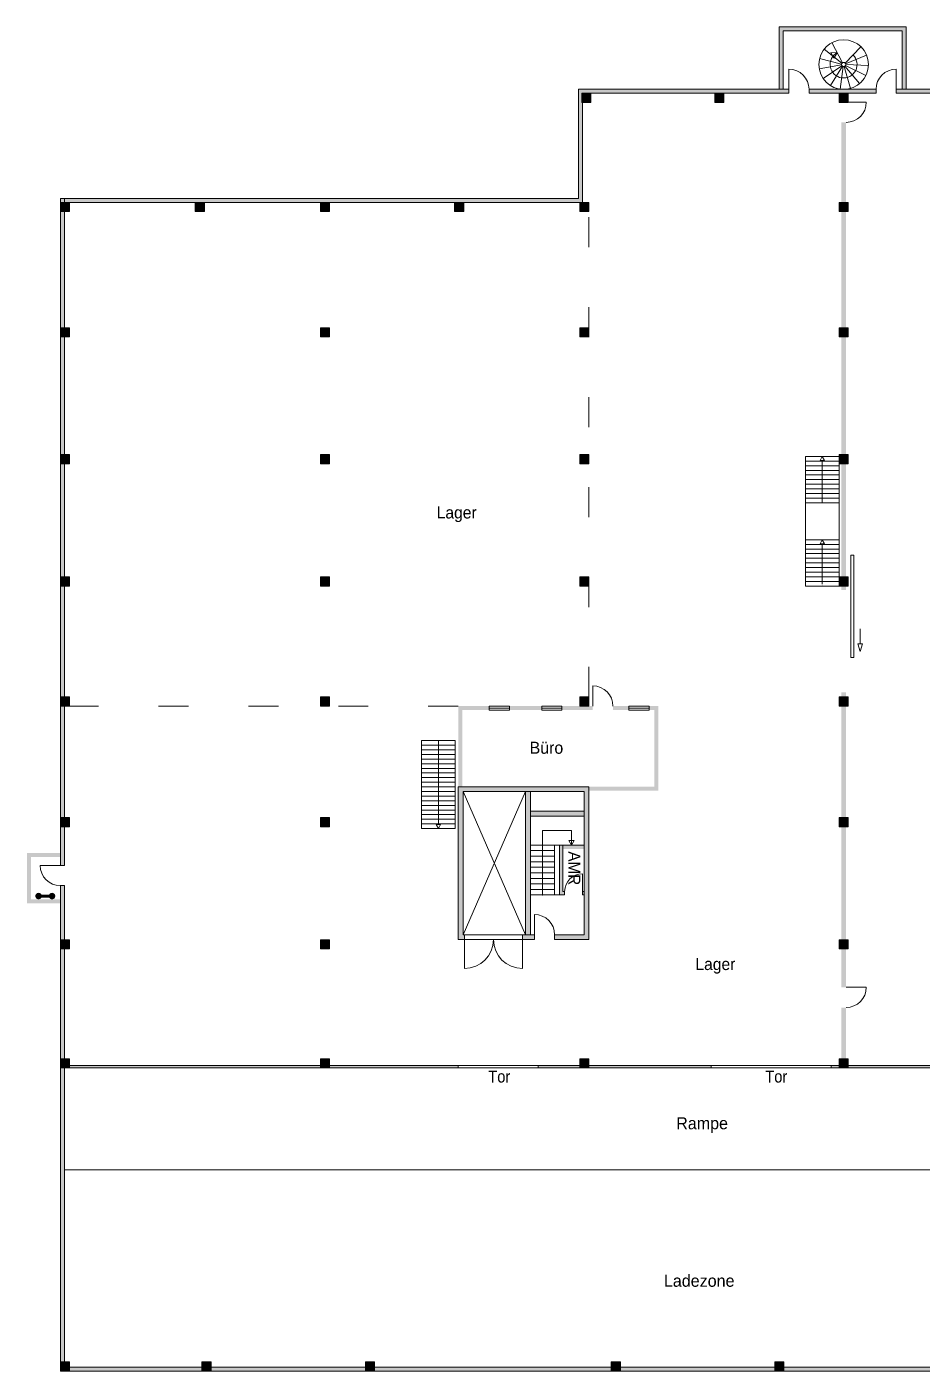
# Model space of a CAD drawing. Header units: inches. Extents: x 9488 to 97414, y 9478 to 84247.
# Drawn here: x 9488 to 54306, y 14539 to 81792 of the extents above; entities that cross this region are included whole.
import ezdxf

# ---------------------------------------------------------------- set-up
doc = ezdxf.new("R2010")
doc.units = ezdxf.units.IN
doc.header["$LTSCALE"] = 300
doc.header["$MEASUREMENT"] = 0
doc.header["$PDMODE"] = 34
doc.header["$PDSIZE"] = 5
for name, pattern in [('1_2_1', [15, 5, -10]), ('Standardmuster', [0]), ('Volllinie', [0])]:
    doc.linetypes.add(name, pattern=pattern)
doc.layers.add('Grundebene', color=7, linetype='Continuous')
doc.styles.add('ARIAL', font='arial.ttf', dxfattribs={"height": 0.2})

# ---------------------------------------------------------------- blocks, each defined once
blk = doc.blocks.new('Color_Area-2')
at = {"layer": 'Grundebene', "true_color": 0x000000, "transparency": 33554687}
h = blk.add_hatch(color=18, dxfattribs=at)
h.paths.add_polyline_path([(11164, 73210), (11364, 73210), (11364, 39839), (11164, 39839)], flags=0)
h.paths.add_polyline_path([(11364, 38829), (11364, 14739), (11164, 14739), (11164, 38829)], flags=0)
at = {"layer": 'Grundebene', "color": 18, "linetype": 'Volllinie', "lineweight": 9, "true_color": 0x000000}
for p, q in [((11164, 73210), (11364, 73210)), ((11164, 73210), (11164, 39839)), ((11364, 73210), (11364, 39839)), ((11364, 39839), (11164, 39839)), ((11164, 14739), (11164, 38829)), ((11364, 38829), (11164, 38829)), ((11364, 38829), (11364, 14739)), ((11364, 14739), (11164, 14739))]:
    blk.add_line(p, q, dxfattribs=at)
blk = doc.blocks.new('Color_Area-B')
at = {"layer": 'Grundebene', "true_color": 0x000000, "transparency": 33554687}
h = blk.add_hatch(color=18, dxfattribs=at)
h.paths.add_polyline_path([(75566, 14739), (76072, 14739), (76072, 14539), (75566, 14539)], flags=0)
h.paths.add_polyline_path([(11164, 14739), (74556, 14739), (74556, 14539), (11164, 14539)], flags=0)
at = {"layer": 'Grundebene', "color": 18, "linetype": 'Volllinie', "lineweight": 9, "true_color": 0x000000}
for p, q in [((11164, 14739), (74556, 14739)), ((11164, 14739), (11164, 14539)), ((11164, 14539), (74556, 14539)), ((74556, 14539), (74556, 14739)), ((75566, 14739), (76072, 14739)), ((75566, 14739), (75566, 14539)), ((76072, 14539), (75566, 14539)), ((76072, 14539), (76072, 14739))]:
    blk.add_line(p, q, dxfattribs=at)
blk = doc.blocks.new('Color_Area-7D')
at = {"layer": 'Grundebene', "true_color": 0x000000, "transparency": 33554687}
h = blk.add_hatch(color=18, dxfattribs=at)
h.paths.add_polyline_path([(11364, 73210), (37100, 73210), (37100, 78669), (47633, 78669), (47633, 78469), (37300, 78469), (37300, 73010), (11364, 73010)], flags=0)
h.paths.add_polyline_path([(48643, 78669), (51998, 78669), (51998, 78469), (48643, 78469)], flags=0)
h.paths.add_polyline_path([(53008, 78469), (63253, 78469), (63253, 78669), (53008, 78669)], flags=0)
at = {"layer": 'Grundebene', "color": 18, "linetype": 'Volllinie', "lineweight": 9, "true_color": 0x000000}
for p, q in [((37100, 73210), (37100, 78669)), ((37100, 78669), (47633, 78669)), ((47633, 78469), (37300, 78469)), ((37300, 78469), (37300, 73010)), ((47633, 78669), (47633, 78469)), ((48643, 78669), (51998, 78669)), ((48643, 78469), (48643, 78669)), ((51998, 78469), (48643, 78469)), ((51998, 78669), (51998, 78469)), ((63253, 78669), (53008, 78669)), ((53008, 78469), (53008, 78669)), ((53008, 78469), (63253, 78469)), ((63253, 78669), (63253, 78469)), ((11364, 73210), (37100, 73210)), ((11364, 73010), (11364, 73210)), ((37300, 73010), (11364, 73010))]:
    blk.add_line(p, q, dxfattribs=at)
blk = doc.blocks.new('Color_Area-8E')
at = {"layer": 'Grundebene', "true_color": 0x000000, "transparency": 33554687}
h = blk.add_hatch(color=18, dxfattribs=at)
h.paths.add_polyline_path([(76072, 29707), (76228, 29707), (76228, 29837), (76072, 29837)], flags=0)
h.paths.add_polyline_path([(63987, 29837), (63987, 29707), (49745, 29707), (49745, 29837)], flags=0)
h.paths.add_polyline_path([(67987, 29707), (67987, 29837), (75062, 29837), (75062, 29707)], flags=0)
h.paths.add_polyline_path([(35080, 29837), (35080, 29707), (43745, 29707), (43745, 29837)], flags=0)
h.paths.add_polyline_path([(31080, 29707), (31080, 29837), (11364, 29837), (11364, 29707)], flags=0)
at = {"layer": 'Grundebene', "color": 18, "linetype": 'Volllinie', "lineweight": 9, "true_color": 0x000000}
for p, q in [((11364, 29837), (31080, 29837)), ((11364, 29837), (11364, 29707)), ((11364, 29707), (31080, 29707)), ((31080, 29707), (31080, 29837)), ((35080, 29837), (35080, 29707)), ((43745, 29837), (35080, 29837)), ((43745, 29707), (35080, 29707)), ((43745, 29707), (43745, 29837)), ((49745, 29707), (49745, 29837)), ((63987, 29837), (49745, 29837)), ((49745, 29707), (63987, 29707)), ((63987, 29837), (63987, 29707)), ((67987, 29707), (67987, 29837)), ((75062, 29837), (67987, 29837)), ((67987, 29707), (75062, 29707)), ((75062, 29837), (75062, 29707)), ((76228, 29837), (76072, 29837)), ((76072, 29837), (76072, 29707)), ((76072, 29707), (76228, 29707)), ((76228, 29837), (76228, 29707))]:
    blk.add_line(p, q, dxfattribs=at)
blk = doc.blocks.new('door-155')
at = {"layer": 'Grundebene', "color": 18, "linetype": 'Standardmuster', "lineweight": 13, "true_color": 0x000000}
blk.add_line((11164, 39839), (10154, 39839), dxfattribs=at)
blk.add_arc((11164, 39839), 1010, 180, 270, dxfattribs=at)
blk = doc.blocks.new('door-1D5')
at = {"layer": 'Grundebene', "color": 18, "linetype": 'Standardmuster', "lineweight": 13, "true_color": 0x000000}
blk.add_line((50501, 33741), (51511, 33741), dxfattribs=at)
blk.add_arc((50501, 33741), 1010, 270, 0, dxfattribs=at)
blk = doc.blocks.new('door-1DD')
at = {"layer": 'Grundebene', "color": 18, "linetype": 'Standardmuster', "lineweight": 13, "true_color": 0x000000}
blk.add_line((50501, 78024), (51511, 78024), dxfattribs=at)
blk.add_arc((50501, 78024), 1010, 270, 0, dxfattribs=at)
blk = doc.blocks.new('door-1E5')
at = {"layer": 'Grundebene', "color": 18, "linetype": 'Standardmuster', "lineweight": 13, "true_color": 0x000000}
for p, q in [((31393, 36132), (31393, 34678)), ((34301, 36132), (34301, 34678))]:
    blk.add_line(p, q, dxfattribs=at)
for centre, start, end in [((31393, 36132), 270, 0), ((34301, 36132), 180, 270)]:
    blk.add_arc(centre, 1454, start, end, dxfattribs=at)
blk = doc.blocks.new('Color_Area-213')
at = {"layer": 'Grundebene', "true_color": 0x000000, "transparency": 33554687}
blk.add_hatch(color=18, dxfattribs=at).paths.add_polyline_path([(46932, 14539), (47388, 14539), (47388, 14996), (46932, 14996)], flags=0)
at = {"layer": 'Grundebene', "color": 18, "linetype": 'Volllinie', "lineweight": 9, "true_color": 0x000000}
for p, q in [((47388, 14996), (46932, 14996)), ((46932, 14996), (46932, 14539)), ((47388, 14539), (47388, 14996)), ((46932, 14539), (47388, 14539))]:
    blk.add_line(p, q, dxfattribs=at)
blk = doc.blocks.new('Color_Area-218')
at = {"layer": 'Grundebene', "true_color": 0x000000, "transparency": 33554687}
blk.add_hatch(color=18, dxfattribs=at).paths.add_polyline_path([(38743, 14539), (39200, 14539), (39200, 14996), (38743, 14996)], flags=0)
at = {"layer": 'Grundebene', "color": 18, "linetype": 'Volllinie', "lineweight": 9, "true_color": 0x000000}
for p, q in [((39200, 14996), (38743, 14996)), ((38743, 14996), (38743, 14539)), ((39200, 14539), (39200, 14996)), ((38743, 14539), (39200, 14539))]:
    blk.add_line(p, q, dxfattribs=at)
blk = doc.blocks.new('Color_Area-21D')
at = {"layer": 'Grundebene', "true_color": 0x000000, "transparency": 33554687}
blk.add_hatch(color=18, dxfattribs=at).paths.add_polyline_path([(26442, 14539), (26899, 14539), (26899, 14996), (26442, 14996)], flags=0)
at = {"layer": 'Grundebene', "color": 18, "linetype": 'Volllinie', "lineweight": 9, "true_color": 0x000000}
for p, q in [((26899, 14996), (26442, 14996)), ((26442, 14996), (26442, 14539)), ((26899, 14539), (26899, 14996)), ((26442, 14539), (26899, 14539))]:
    blk.add_line(p, q, dxfattribs=at)
blk = doc.blocks.new('Color_Area-222')
at = {"layer": 'Grundebene', "true_color": 0x000000, "transparency": 33554687}
blk.add_hatch(color=18, dxfattribs=at).paths.add_polyline_path([(18250, 14539), (18707, 14539), (18707, 14996), (18250, 14996)], flags=0)
at = {"layer": 'Grundebene', "color": 18, "linetype": 'Volllinie', "lineweight": 9, "true_color": 0x000000}
for p, q in [((18707, 14996), (18250, 14996)), ((18250, 14996), (18250, 14539)), ((18707, 14539), (18707, 14996)), ((18250, 14539), (18707, 14539))]:
    blk.add_line(p, q, dxfattribs=at)
blk = doc.blocks.new('Color_Area-227')
at = {"layer": 'Grundebene', "true_color": 0x000000, "transparency": 33554687}
blk.add_hatch(color=18, dxfattribs=at).paths.add_polyline_path([(11164, 14539), (11620, 14539), (11620, 14996), (11164, 14996)], flags=0)
at = {"layer": 'Grundebene', "color": 18, "linetype": 'Volllinie', "lineweight": 9, "true_color": 0x000000}
for p, q in [((11620, 14996), (11164, 14996)), ((11164, 14996), (11164, 14539)), ((11620, 14539), (11620, 14996)), ((11164, 14539), (11620, 14539))]:
    blk.add_line(p, q, dxfattribs=at)
blk = doc.blocks.new('Color_Area-22C')
at = {"layer": 'Grundebene', "true_color": 0x000000, "transparency": 33554687}
blk.add_hatch(color=18, dxfattribs=at).paths.add_polyline_path([(11164, 29707), (11620, 29707), (11620, 30164), (11164, 30164)], flags=0)
at = {"layer": 'Grundebene', "color": 18, "linetype": 'Volllinie', "lineweight": 9, "true_color": 0x000000}
for p, q in [((11620, 30164), (11164, 30164)), ((11164, 30164), (11164, 29707)), ((11164, 29707), (11620, 29707)), ((11620, 29707), (11620, 30164))]:
    blk.add_line(p, q, dxfattribs=at)
blk = doc.blocks.new('Color_Area-231')
at = {"layer": 'Grundebene', "true_color": 0x000000, "transparency": 33554687}
blk.add_hatch(color=18, dxfattribs=at).paths.add_polyline_path([(24182, 29707), (24639, 29707), (24639, 30164), (24182, 30164)], flags=0)
at = {"layer": 'Grundebene', "color": 18, "linetype": 'Volllinie', "lineweight": 9, "true_color": 0x000000}
for p, q in [((24639, 30164), (24182, 30164)), ((24182, 30164), (24182, 29707)), ((24182, 29707), (24639, 29707)), ((24639, 29707), (24639, 30164))]:
    blk.add_line(p, q, dxfattribs=at)
blk = doc.blocks.new('Color_Area-236')
at = {"layer": 'Grundebene', "true_color": 0x000000, "transparency": 33554687}
blk.add_hatch(color=18, dxfattribs=at).paths.add_polyline_path([(37163, 29707), (37619, 29707), (37619, 30164), (37163, 30164)], flags=0)
at = {"layer": 'Grundebene', "color": 18, "linetype": 'Volllinie', "lineweight": 9, "true_color": 0x000000}
for p, q in [((37619, 30164), (37163, 30164)), ((37163, 30164), (37163, 29707)), ((37163, 29707), (37619, 29707)), ((37619, 29707), (37619, 30164))]:
    blk.add_line(p, q, dxfattribs=at)
blk = doc.blocks.new('Color_Area-23B')
at = {"layer": 'Grundebene', "true_color": 0x000000, "transparency": 33554687}
blk.add_hatch(color=18, dxfattribs=at).paths.add_polyline_path([(50147, 29707), (50604, 29707), (50604, 30164), (50147, 30164)], flags=0)
at = {"layer": 'Grundebene', "color": 18, "linetype": 'Volllinie', "lineweight": 9, "true_color": 0x000000}
for p, q in [((50604, 30164), (50147, 30164)), ((50147, 30164), (50147, 29707)), ((50147, 29707), (50604, 29707)), ((50604, 29707), (50604, 30164))]:
    blk.add_line(p, q, dxfattribs=at)
blk = doc.blocks.new('Color_Area-24F')
at = {"layer": 'Grundebene', "true_color": 0x000000, "transparency": 33554687}
blk.add_hatch(color=18, dxfattribs=at).paths.add_polyline_path([(50147, 35664), (50604, 35664), (50604, 36120), (50147, 36120)], flags=0)
at = {"layer": 'Grundebene', "color": 18, "linetype": 'Volllinie', "lineweight": 9, "true_color": 0x000000}
for p, q in [((50604, 36120), (50147, 36120)), ((50147, 36120), (50147, 35664)), ((50147, 35664), (50604, 35664)), ((50604, 35664), (50604, 36120))]:
    blk.add_line(p, q, dxfattribs=at)
blk = doc.blocks.new('Color_Area-254')
at = {"layer": 'Grundebene', "true_color": 0x000000, "transparency": 33554687}
blk.add_hatch(color=18, dxfattribs=at).paths.add_polyline_path([(24182, 35664), (24639, 35664), (24639, 36120), (24182, 36120)], flags=0)
at = {"layer": 'Grundebene', "color": 18, "linetype": 'Volllinie', "lineweight": 9, "true_color": 0x000000}
for p, q in [((24639, 36120), (24182, 36120)), ((24182, 36120), (24182, 35664)), ((24182, 35664), (24639, 35664)), ((24639, 35664), (24639, 36120))]:
    blk.add_line(p, q, dxfattribs=at)
blk = doc.blocks.new('Color_Area-259')
at = {"layer": 'Grundebene', "true_color": 0x000000, "transparency": 33554687}
blk.add_hatch(color=18, dxfattribs=at).paths.add_polyline_path([(11164, 35664), (11620, 35664), (11620, 36120), (11164, 36120)], flags=0)
at = {"layer": 'Grundebene', "color": 18, "linetype": 'Volllinie', "lineweight": 9, "true_color": 0x000000}
for p, q in [((11620, 36120), (11164, 36120)), ((11164, 36120), (11164, 35664)), ((11164, 35664), (11620, 35664)), ((11620, 35664), (11620, 36120))]:
    blk.add_line(p, q, dxfattribs=at)
blk = doc.blocks.new('Color_Area-268')
at = {"layer": 'Grundebene', "true_color": 0x000000, "transparency": 33554687}
blk.add_hatch(color=18, dxfattribs=at).paths.add_polyline_path([(50147, 41777), (50604, 41777), (50604, 42234), (50147, 42234)], flags=0)
at = {"layer": 'Grundebene', "color": 18, "linetype": 'Volllinie', "lineweight": 9, "true_color": 0x000000}
for p, q in [((50604, 42234), (50147, 42234)), ((50147, 42234), (50147, 41777)), ((50147, 41777), (50604, 41777)), ((50604, 41777), (50604, 42234))]:
    blk.add_line(p, q, dxfattribs=at)
blk = doc.blocks.new('Color_Area-26D')
at = {"layer": 'Grundebene', "true_color": 0x000000, "transparency": 33554687}
blk.add_hatch(color=18, dxfattribs=at).paths.add_polyline_path([(24182, 41777), (24639, 41777), (24639, 42234), (24182, 42234)], flags=0)
at = {"layer": 'Grundebene', "color": 18, "linetype": 'Volllinie', "lineweight": 9, "true_color": 0x000000}
for p, q in [((24639, 42234), (24182, 42234)), ((24182, 42234), (24182, 41777)), ((24182, 41777), (24639, 41777)), ((24639, 41777), (24639, 42234))]:
    blk.add_line(p, q, dxfattribs=at)
blk = doc.blocks.new('Color_Area-272')
at = {"layer": 'Grundebene', "true_color": 0x000000, "transparency": 33554687}
blk.add_hatch(color=18, dxfattribs=at).paths.add_polyline_path([(11164, 41777), (11620, 41777), (11620, 42234), (11164, 42234)], flags=0)
at = {"layer": 'Grundebene', "color": 18, "linetype": 'Volllinie', "lineweight": 9, "true_color": 0x000000}
for p, q in [((11620, 42234), (11164, 42234)), ((11164, 42234), (11164, 41777)), ((11164, 41777), (11620, 41777)), ((11620, 41777), (11620, 42234))]:
    blk.add_line(p, q, dxfattribs=at)
blk = doc.blocks.new('Color_Area-281')
at = {"layer": 'Grundebene', "true_color": 0x000000, "transparency": 33554687}
blk.add_hatch(color=18, dxfattribs=at).paths.add_polyline_path([(50147, 47811), (50604, 47811), (50604, 48268), (50147, 48268)], flags=0)
at = {"layer": 'Grundebene', "color": 18, "linetype": 'Volllinie', "lineweight": 9, "true_color": 0x000000}
for p, q in [((50604, 48268), (50147, 48268)), ((50147, 48268), (50147, 47811)), ((50147, 47811), (50604, 47811)), ((50604, 47811), (50604, 48268))]:
    blk.add_line(p, q, dxfattribs=at)
blk = doc.blocks.new('Color_Area-286')
at = {"layer": 'Grundebene', "true_color": 0x000000, "transparency": 33554687}
blk.add_hatch(color=18, dxfattribs=at).paths.add_polyline_path([(24182, 47811), (24639, 47811), (24639, 48268), (24182, 48268)], flags=0)
at = {"layer": 'Grundebene', "color": 18, "linetype": 'Volllinie', "lineweight": 9, "true_color": 0x000000}
for p, q in [((24639, 48268), (24182, 48268)), ((24182, 48268), (24182, 47811)), ((24182, 47811), (24639, 47811)), ((24639, 47811), (24639, 48268))]:
    blk.add_line(p, q, dxfattribs=at)
blk = doc.blocks.new('Color_Area-28B')
at = {"layer": 'Grundebene', "true_color": 0x000000, "transparency": 33554687}
blk.add_hatch(color=18, dxfattribs=at).paths.add_polyline_path([(11164, 47811), (11620, 47811), (11620, 48268), (11164, 48268)], flags=0)
at = {"layer": 'Grundebene', "color": 18, "linetype": 'Volllinie', "lineweight": 9, "true_color": 0x000000}
for p, q in [((11620, 48268), (11164, 48268)), ((11164, 48268), (11164, 47811)), ((11164, 47811), (11620, 47811)), ((11620, 47811), (11620, 48268))]:
    blk.add_line(p, q, dxfattribs=at)
blk = doc.blocks.new('Color_Area-290')
at = {"layer": 'Grundebene', "true_color": 0x000000, "transparency": 33554687}
blk.add_hatch(color=18, dxfattribs=at).paths.add_polyline_path([(37163, 47811), (37619, 47811), (37619, 48268), (37163, 48268)], flags=0)
at = {"layer": 'Grundebene', "color": 18, "linetype": 'Volllinie', "lineweight": 9, "true_color": 0x000000}
for p, q in [((37619, 48268), (37163, 48268)), ((37163, 48268), (37163, 47811)), ((37163, 47811), (37619, 47811)), ((37619, 47811), (37619, 48268))]:
    blk.add_line(p, q, dxfattribs=at)
blk = doc.blocks.new('Color_Area-2A4')
at = {"layer": 'Grundebene', "true_color": 0x000000, "transparency": 33554687}
blk.add_hatch(color=18, dxfattribs=at).paths.add_polyline_path([(50147, 53817), (50604, 53817), (50604, 54273), (50147, 54273)], flags=0)
at = {"layer": 'Grundebene', "color": 18, "linetype": 'Volllinie', "lineweight": 9, "true_color": 0x000000}
for p, q in [((50604, 54273), (50147, 54273)), ((50147, 54273), (50147, 53817)), ((50147, 53817), (50604, 53817)), ((50604, 53817), (50604, 54273))]:
    blk.add_line(p, q, dxfattribs=at)
blk = doc.blocks.new('Color_Area-2A9')
at = {"layer": 'Grundebene', "true_color": 0x000000, "transparency": 33554687}
blk.add_hatch(color=18, dxfattribs=at).paths.add_polyline_path([(24182, 53817), (24639, 53817), (24639, 54273), (24182, 54273)], flags=0)
at = {"layer": 'Grundebene', "color": 18, "linetype": 'Volllinie', "lineweight": 9, "true_color": 0x000000}
for p, q in [((24639, 54273), (24182, 54273)), ((24182, 54273), (24182, 53817)), ((24182, 53817), (24639, 53817)), ((24639, 53817), (24639, 54273))]:
    blk.add_line(p, q, dxfattribs=at)
blk = doc.blocks.new('Color_Area-2AE')
at = {"layer": 'Grundebene', "true_color": 0x000000, "transparency": 33554687}
blk.add_hatch(color=18, dxfattribs=at).paths.add_polyline_path([(11164, 53817), (11620, 53817), (11620, 54273), (11164, 54273)], flags=0)
at = {"layer": 'Grundebene', "color": 18, "linetype": 'Volllinie', "lineweight": 9, "true_color": 0x000000}
for p, q in [((11620, 54273), (11164, 54273)), ((11164, 54273), (11164, 53817)), ((11164, 53817), (11620, 53817)), ((11620, 53817), (11620, 54273))]:
    blk.add_line(p, q, dxfattribs=at)
blk = doc.blocks.new('Color_Area-2B3')
at = {"layer": 'Grundebene', "true_color": 0x000000, "transparency": 33554687}
blk.add_hatch(color=18, dxfattribs=at).paths.add_polyline_path([(37163, 53817), (37619, 53817), (37619, 54273), (37163, 54273)], flags=0)
at = {"layer": 'Grundebene', "color": 18, "linetype": 'Volllinie', "lineweight": 9, "true_color": 0x000000}
for p, q in [((37619, 54273), (37163, 54273)), ((37163, 54273), (37163, 53817)), ((37163, 53817), (37619, 53817)), ((37619, 53817), (37619, 54273))]:
    blk.add_line(p, q, dxfattribs=at)
blk = doc.blocks.new('Color_Area-2C7')
at = {"layer": 'Grundebene', "true_color": 0x000000, "transparency": 33554687}
blk.add_hatch(color=18, dxfattribs=at).paths.add_polyline_path([(50147, 59936), (50604, 59936), (50604, 60392), (50147, 60392)], flags=0)
at = {"layer": 'Grundebene', "color": 18, "linetype": 'Volllinie', "lineweight": 9, "true_color": 0x000000}
for p, q in [((50604, 60392), (50147, 60392)), ((50147, 60392), (50147, 59936)), ((50147, 59936), (50604, 59936)), ((50604, 59936), (50604, 60392))]:
    blk.add_line(p, q, dxfattribs=at)
blk = doc.blocks.new('Color_Area-2CC')
at = {"layer": 'Grundebene', "true_color": 0x000000, "transparency": 33554687}
blk.add_hatch(color=18, dxfattribs=at).paths.add_polyline_path([(24182, 59936), (24639, 59936), (24639, 60392), (24182, 60392)], flags=0)
at = {"layer": 'Grundebene', "color": 18, "linetype": 'Volllinie', "lineweight": 9, "true_color": 0x000000}
for p, q in [((24639, 60392), (24182, 60392)), ((24182, 60392), (24182, 59936)), ((24182, 59936), (24639, 59936)), ((24639, 59936), (24639, 60392))]:
    blk.add_line(p, q, dxfattribs=at)
blk = doc.blocks.new('Color_Area-2D1')
at = {"layer": 'Grundebene', "true_color": 0x000000, "transparency": 33554687}
blk.add_hatch(color=18, dxfattribs=at).paths.add_polyline_path([(11164, 59936), (11620, 59936), (11620, 60392), (11164, 60392)], flags=0)
at = {"layer": 'Grundebene', "color": 18, "linetype": 'Volllinie', "lineweight": 9, "true_color": 0x000000}
for p, q in [((11620, 60392), (11164, 60392)), ((11164, 60392), (11164, 59936)), ((11164, 59936), (11620, 59936)), ((11620, 59936), (11620, 60392))]:
    blk.add_line(p, q, dxfattribs=at)
blk = doc.blocks.new('Color_Area-2D6')
at = {"layer": 'Grundebene', "true_color": 0x000000, "transparency": 33554687}
blk.add_hatch(color=18, dxfattribs=at).paths.add_polyline_path([(37163, 59936), (37619, 59936), (37619, 60392), (37163, 60392)], flags=0)
at = {"layer": 'Grundebene', "color": 18, "linetype": 'Volllinie', "lineweight": 9, "true_color": 0x000000}
for p, q in [((37619, 60392), (37163, 60392)), ((37163, 60392), (37163, 59936)), ((37163, 59936), (37619, 59936)), ((37619, 59936), (37619, 60392))]:
    blk.add_line(p, q, dxfattribs=at)
blk = doc.blocks.new('Color_Area-2EA')
at = {"layer": 'Grundebene', "true_color": 0x000000, "transparency": 33554687}
blk.add_hatch(color=18, dxfattribs=at).paths.add_polyline_path([(50147, 66279), (50604, 66279), (50604, 66736), (50147, 66736)], flags=0)
at = {"layer": 'Grundebene', "color": 18, "linetype": 'Volllinie', "lineweight": 9, "true_color": 0x000000}
for p, q in [((50604, 66736), (50147, 66736)), ((50147, 66736), (50147, 66279)), ((50604, 66279), (50604, 66736)), ((50147, 66279), (50604, 66279))]:
    blk.add_line(p, q, dxfattribs=at)
blk = doc.blocks.new('Color_Area-2EF')
at = {"layer": 'Grundebene', "true_color": 0x000000, "transparency": 33554687}
blk.add_hatch(color=18, dxfattribs=at).paths.add_polyline_path([(24182, 66279), (24639, 66279), (24639, 66736), (24182, 66736)], flags=0)
at = {"layer": 'Grundebene', "color": 18, "linetype": 'Volllinie', "lineweight": 9, "true_color": 0x000000}
for p, q in [((24639, 66736), (24182, 66736)), ((24182, 66736), (24182, 66279)), ((24639, 66279), (24639, 66736)), ((24182, 66279), (24639, 66279))]:
    blk.add_line(p, q, dxfattribs=at)
blk = doc.blocks.new('Color_Area-2F4')
at = {"layer": 'Grundebene', "true_color": 0x000000, "transparency": 33554687}
blk.add_hatch(color=18, dxfattribs=at).paths.add_polyline_path([(11164, 66279), (11620, 66279), (11620, 66736), (11164, 66736)], flags=0)
at = {"layer": 'Grundebene', "color": 18, "linetype": 'Volllinie', "lineweight": 9, "true_color": 0x000000}
for p, q in [((11620, 66736), (11164, 66736)), ((11164, 66736), (11164, 66279)), ((11620, 66279), (11620, 66736)), ((11164, 66279), (11620, 66279))]:
    blk.add_line(p, q, dxfattribs=at)
blk = doc.blocks.new('Color_Area-2F9')
at = {"layer": 'Grundebene', "true_color": 0x000000, "transparency": 33554687}
blk.add_hatch(color=18, dxfattribs=at).paths.add_polyline_path([(37163, 66279), (37619, 66279), (37619, 66736), (37163, 66736)], flags=0)
at = {"layer": 'Grundebene', "color": 18, "linetype": 'Volllinie', "lineweight": 9, "true_color": 0x000000}
for p, q in [((37619, 66736), (37163, 66736)), ((37163, 66736), (37163, 66279)), ((37619, 66279), (37619, 66736)), ((37163, 66279), (37619, 66279))]:
    blk.add_line(p, q, dxfattribs=at)
blk = doc.blocks.new('Color_Area-308')
at = {"layer": 'Grundebene', "true_color": 0x000000, "transparency": 33554687}
blk.add_hatch(color=18, dxfattribs=at).paths.add_polyline_path([(50147, 72553), (50604, 72553), (50604, 73010), (50147, 73010)], flags=0)
at = {"layer": 'Grundebene', "color": 18, "linetype": 'Volllinie', "lineweight": 9, "true_color": 0x000000}
for p, q in [((50604, 73010), (50147, 73010)), ((50147, 73010), (50147, 72553)), ((50604, 72553), (50604, 73010)), ((50147, 72553), (50604, 72553))]:
    blk.add_line(p, q, dxfattribs=at)
blk = doc.blocks.new('Color_Area-30D')
at = {"layer": 'Grundebene', "true_color": 0x000000, "transparency": 33554687}
blk.add_hatch(color=18, dxfattribs=at).paths.add_polyline_path([(24182, 72553), (24639, 72553), (24639, 73010), (24182, 73010)], flags=0)
at = {"layer": 'Grundebene', "color": 18, "linetype": 'Volllinie', "lineweight": 9, "true_color": 0x000000}
for p, q in [((24639, 73010), (24182, 73010)), ((24182, 73010), (24182, 72553)), ((24639, 72553), (24639, 73010)), ((24182, 72553), (24639, 72553))]:
    blk.add_line(p, q, dxfattribs=at)
blk = doc.blocks.new('Color_Area-312')
at = {"layer": 'Grundebene', "true_color": 0x000000, "transparency": 33554687}
blk.add_hatch(color=18, dxfattribs=at).paths.add_polyline_path([(11164, 72553), (11620, 72553), (11620, 73010), (11164, 73010)], flags=0)
at = {"layer": 'Grundebene', "color": 18, "linetype": 'Volllinie', "lineweight": 9, "true_color": 0x000000}
for p, q in [((11620, 73010), (11164, 73010)), ((11164, 73010), (11164, 72553)), ((11620, 72553), (11620, 73010)), ((11164, 72553), (11620, 72553))]:
    blk.add_line(p, q, dxfattribs=at)
blk = doc.blocks.new('Color_Area-317')
at = {"layer": 'Grundebene', "true_color": 0x000000, "transparency": 33554687}
blk.add_hatch(color=18, dxfattribs=at).paths.add_polyline_path([(37163, 72553), (37619, 72553), (37619, 73010), (37163, 73010)], flags=0)
at = {"layer": 'Grundebene', "color": 18, "linetype": 'Volllinie', "lineweight": 9, "true_color": 0x000000}
for p, q in [((37619, 73010), (37163, 73010)), ((37163, 73010), (37163, 72553)), ((37619, 72553), (37619, 73010)), ((37163, 72553), (37619, 72553))]:
    blk.add_line(p, q, dxfattribs=at)
blk = doc.blocks.new('Color_Area-335')
at = {"layer": 'Grundebene', "true_color": 0x000000, "transparency": 33554687}
blk.add_hatch(color=18, dxfattribs=at).paths.add_polyline_path([(17921, 72553), (18378, 72553), (18378, 73010), (17921, 73010)], flags=0)
at = {"layer": 'Grundebene', "color": 18, "linetype": 'Volllinie', "lineweight": 9, "true_color": 0x000000}
for p, q in [((18378, 73010), (17921, 73010)), ((17921, 73010), (17921, 72553)), ((18378, 72553), (18378, 73010)), ((17921, 72553), (18378, 72553))]:
    blk.add_line(p, q, dxfattribs=at)
blk = doc.blocks.new('Color_Area-33A')
at = {"layer": 'Grundebene', "true_color": 0x000000, "transparency": 33554687}
blk.add_hatch(color=18, dxfattribs=at).paths.add_polyline_path([(30902, 72553), (31358, 72553), (31358, 73010), (30902, 73010)], flags=0)
at = {"layer": 'Grundebene', "color": 18, "linetype": 'Volllinie', "lineweight": 9, "true_color": 0x000000}
for p, q in [((31358, 73010), (30902, 73010)), ((30902, 73010), (30902, 72553)), ((31358, 72553), (31358, 73010)), ((30902, 72553), (31358, 72553))]:
    blk.add_line(p, q, dxfattribs=at)
blk = doc.blocks.new('Color_Area-33F')
at = {"layer": 'Grundebene', "true_color": 0x000000, "transparency": 33554687}
blk.add_hatch(color=18, dxfattribs=at).paths.add_polyline_path([(37273, 78013), (37729, 78013), (37729, 78469), (37273, 78469)], flags=0)
at = {"layer": 'Grundebene', "color": 18, "linetype": 'Volllinie', "lineweight": 9, "true_color": 0x000000}
for p, q in [((37729, 78469), (37273, 78469)), ((37273, 78469), (37273, 78013)), ((37729, 78013), (37729, 78469)), ((37273, 78013), (37729, 78013))]:
    blk.add_line(p, q, dxfattribs=at)
blk = doc.blocks.new('Color_Area-344')
at = {"layer": 'Grundebene', "true_color": 0x000000, "transparency": 33554687}
blk.add_hatch(color=18, dxfattribs=at).paths.add_polyline_path([(43924, 78013), (44380, 78013), (44380, 78469), (43924, 78469)], flags=0)
at = {"layer": 'Grundebene', "color": 18, "linetype": 'Volllinie', "lineweight": 9, "true_color": 0x000000}
for p, q in [((44380, 78469), (43924, 78469)), ((43924, 78469), (43924, 78013)), ((44380, 78013), (44380, 78469)), ((43924, 78013), (44380, 78013))]:
    blk.add_line(p, q, dxfattribs=at)
blk = doc.blocks.new('Color_Area-349')
at = {"layer": 'Grundebene', "true_color": 0x000000, "transparency": 33554687}
blk.add_hatch(color=18, dxfattribs=at).paths.add_polyline_path([(50147, 78013), (50604, 78013), (50604, 78469), (50147, 78469)], flags=0)
at = {"layer": 'Grundebene', "color": 18, "linetype": 'Volllinie', "lineweight": 9, "true_color": 0x000000}
for p, q in [((50604, 78469), (50147, 78469)), ((50147, 78469), (50147, 78013)), ((50604, 78013), (50604, 78469)), ((50147, 78013), (50604, 78013))]:
    blk.add_line(p, q, dxfattribs=at)
blk = doc.blocks.new('Color_Area-486')
at = {"layer": 'Grundebene', "true_color": 0xffffff, "transparency": 33554687}
blk.add_hatch(color=7, dxfattribs=at).paths.add_polyline_path([(11620, 14739), (18250, 14739), (18250, 14539), (11620, 14539)], flags=0)
at = {"layer": 'Grundebene', "color": 18, "linetype": 'Volllinie', "lineweight": 9, "true_color": 0x000000}
for p, q in [((11620, 14739), (18250, 14739)), ((11620, 14539), (11620, 14739)), ((18250, 14539), (11620, 14539)), ((18250, 14739), (18250, 14539))]:
    blk.add_line(p, q, dxfattribs=at)
blk = doc.blocks.new('Color_Area-48B')
at = {"layer": 'Grundebene', "true_color": 0xffffff, "transparency": 33554687}
blk.add_hatch(color=7, dxfattribs=at).paths.add_polyline_path([(18707, 14739), (26442, 14739), (26442, 14539), (18707, 14539)], flags=0)
at = {"layer": 'Grundebene', "color": 18, "linetype": 'Volllinie', "lineweight": 9, "true_color": 0x000000}
for p, q in [((18707, 14739), (26442, 14739)), ((18707, 14539), (18707, 14739)), ((26442, 14539), (18707, 14539)), ((26442, 14739), (26442, 14539))]:
    blk.add_line(p, q, dxfattribs=at)
blk = doc.blocks.new('Color_Area-490')
at = {"layer": 'Grundebene', "true_color": 0xffffff, "transparency": 33554687}
blk.add_hatch(color=7, dxfattribs=at).paths.add_polyline_path([(26899, 14739), (38743, 14739), (38743, 14539), (26899, 14539)], flags=0)
at = {"layer": 'Grundebene', "color": 18, "linetype": 'Volllinie', "lineweight": 9, "true_color": 0x000000}
for p, q in [((26899, 14739), (38743, 14739)), ((26899, 14539), (26899, 14739)), ((38743, 14539), (26899, 14539)), ((38743, 14739), (38743, 14539))]:
    blk.add_line(p, q, dxfattribs=at)
blk = doc.blocks.new('Color_Area-495')
at = {"layer": 'Grundebene', "true_color": 0xffffff, "transparency": 33554687}
blk.add_hatch(color=7, dxfattribs=at).paths.add_polyline_path([(39200, 14739), (46932, 14739), (46932, 14539), (39200, 14539)], flags=0)
at = {"layer": 'Grundebene', "color": 18, "linetype": 'Volllinie', "lineweight": 9, "true_color": 0x000000}
for p, q in [((39200, 14739), (46932, 14739)), ((39200, 14539), (39200, 14739)), ((46932, 14539), (39200, 14539)), ((46932, 14739), (46932, 14539))]:
    blk.add_line(p, q, dxfattribs=at)
blk = doc.blocks.new('Color_Area-49A')
at = {"layer": 'Grundebene', "true_color": 0xffffff, "transparency": 33554687}
blk.add_hatch(color=7, dxfattribs=at).paths.add_polyline_path([(47388, 14739), (55108, 14739), (55108, 14539), (47388, 14539)], flags=0)
at = {"layer": 'Grundebene', "color": 18, "linetype": 'Volllinie', "lineweight": 9, "true_color": 0x000000}
for p, q in [((47388, 14739), (55108, 14739)), ((47388, 14539), (47388, 14739)), ((55108, 14539), (47388, 14539)), ((55108, 14739), (55108, 14539))]:
    blk.add_line(p, q, dxfattribs=at)
blk = doc.blocks.new('door-4CB')
at = {"layer": 'Grundebene', "color": 18, "linetype": 'Standardmuster', "lineweight": 13, "true_color": 0x000000}
blk.add_line((37819, 47811), (37819, 48821), dxfattribs=at)
blk.add_arc((37819, 47811), 1010, 0, 90, dxfattribs=at)
blk = doc.blocks.new('win-4E0')
at = {"layer": 'Grundebene', "color": 18, "linetype": 'Standardmuster', "lineweight": 13, "true_color": 0x000000}
for p, q in [((39629, 47811), (39629, 47611)), ((39629, 47811), (40639, 47811)), ((40639, 47611), (40639, 47811)), ((39629, 47711), (40639, 47711)), ((39629, 47611), (40639, 47611))]:
    blk.add_line(p, q, dxfattribs=at)
blk = doc.blocks.new('win-4EB')
at = {"layer": 'Grundebene', "color": 18, "linetype": 'Standardmuster', "lineweight": 13, "true_color": 0x000000}
for p, q in [((35267, 47611), (35267, 47811)), ((36277, 47811), (35267, 47811)), ((36277, 47811), (36277, 47611)), ((36277, 47711), (35267, 47711)), ((36277, 47611), (35267, 47611))]:
    blk.add_line(p, q, dxfattribs=at)
blk = doc.blocks.new('win-4F6')
at = {"layer": 'Grundebene', "color": 18, "linetype": 'Standardmuster', "lineweight": 13, "true_color": 0x000000}
for p, q in [((32634, 47611), (32634, 47811)), ((33644, 47811), (32634, 47811)), ((33644, 47811), (33644, 47611)), ((33644, 47711), (32634, 47711)), ((33644, 47611), (32634, 47611))]:
    blk.add_line(p, q, dxfattribs=at)
blk = doc.blocks.new('Color_Area-5B7')
at = {"layer": 'Grundebene', "true_color": 0x000000, "transparency": 33554687}
h = blk.add_hatch(color=18, dxfattribs=at)
h.paths.add_polyline_path([(31082, 43772), (37626, 43772), (37626, 36132), (35907, 36132), (35907, 36372), (37386, 36372), (37386, 43532), (31322, 43532), (31322, 36372), (31393, 36372), (31393, 36132), (31082, 36132)], flags=0)
h.paths.add_polyline_path([(34301, 36372), (34897, 36372), (34897, 36132), (34301, 36132)], flags=0)
at = {"layer": 'Grundebene', "color": 18, "linetype": 'Volllinie', "lineweight": 9, "true_color": 0x000000}
for p, q in [((31082, 43772), (37626, 43772)), ((31082, 36132), (31082, 43772)), ((37626, 43772), (37626, 36132)), ((37386, 43532), (31322, 43532)), ((31322, 43532), (31322, 36372)), ((37386, 36372), (37386, 43532)), ((31322, 36372), (31393, 36372)), ((31393, 36132), (31393, 36372)), ((34301, 36372), (34897, 36372)), ((34301, 36372), (34301, 36132)), ((34897, 36372), (34897, 36132)), ((35907, 36132), (35907, 36372)), ((37386, 36372), (35907, 36372)), ((31393, 36132), (31082, 36132)), ((34897, 36132), (34301, 36132)), ((35907, 36132), (37626, 36132))]:
    blk.add_line(p, q, dxfattribs=at)
blk = doc.blocks.new('Color_Area-5C8')
at = {"layer": 'Grundebene', "true_color": 0x000000, "transparency": 33554687}
blk.add_hatch(color=18, dxfattribs=at).paths.add_polyline_path([(34696, 43532), (34696, 36372), (34456, 36372), (34456, 43532)], flags=0)
at = {"layer": 'Grundebene', "color": 18, "linetype": 'Volllinie', "lineweight": 9, "true_color": 0x000000}
for p, q in [((34456, 43532), (34456, 36372)), ((34456, 43532), (34696, 43532)), ((34696, 43532), (34696, 36372)), ((34696, 36372), (34456, 36372))]:
    blk.add_line(p, q, dxfattribs=at)
blk = doc.blocks.new('Color_Area-5CD')
at = {"layer": 'Grundebene', "true_color": 0x000000, "transparency": 33554687}
blk.add_hatch(color=18, dxfattribs=at).paths.add_polyline_path([(34696, 42546), (37386, 42546), (37386, 42306), (34696, 42306)], flags=0)
at = {"layer": 'Grundebene', "color": 18, "linetype": 'Volllinie', "lineweight": 9, "true_color": 0x000000}
for p, q in [((34696, 42546), (37386, 42546)), ((34696, 42306), (34696, 42546)), ((37386, 42546), (37386, 42306)), ((34696, 42306), (37386, 42306))]:
    blk.add_line(p, q, dxfattribs=at)
blk = doc.blocks.new('door-5D2')
at = {"layer": 'Grundebene', "color": 18, "linetype": 'Standardmuster', "lineweight": 13, "true_color": 0x000000}
blk.add_line((34897, 36372), (34897, 37382), dxfattribs=at)
blk.add_arc((34897, 36372), 1010, 0, 90, dxfattribs=at)
blk = doc.blocks.new('Color_Area-5F3')
at = {"layer": 'Grundebene', "true_color": 0x000000, "transparency": 33554687}
h = blk.add_hatch(color=18, dxfattribs=at)
h.paths.add_polyline_path([(36326, 38531), (36326, 40856), (36156, 40856), (36156, 38361), (36410, 38361), (36410, 38531)], flags=0)
h.paths.add_polyline_path([(37386, 38361), (37304, 38361), (37304, 38531), (37386, 38531)], flags=0)
at = {"layer": 'Grundebene', "color": 18, "linetype": 'Volllinie', "lineweight": 13, "true_color": 0x000000}
for p, q in [((36326, 40856), (36156, 40856)), ((36156, 40856), (36156, 38361)), ((36326, 38531), (36326, 40856)), ((36410, 38361), (36156, 38361)), ((36326, 38531), (36410, 38531)), ((36410, 38361), (36410, 38531)), ((37304, 38531), (37386, 38531)), ((37304, 38531), (37304, 38361)), ((37386, 38361), (37304, 38361)), ((37386, 38361), (37386, 38531))]:
    blk.add_line(p, q, dxfattribs=at)
blk = doc.blocks.new('door-5FE')
at = {"layer": 'Grundebene', "color": 18, "linetype": 'Standardmuster', "lineweight": 13, "true_color": 0x000000}
blk.add_line((37304, 38531), (37304, 39425), dxfattribs=at)
blk.add_arc((37304, 38531), 894, 90, 180, dxfattribs=at)
blk = doc.blocks.new('Color_Area-6C1')
at = {"layer": 'Grundebene', "true_color": 0x000000, "transparency": 33554687}
blk.add_hatch(color=18, dxfattribs=at).paths.add_polyline_path([(47156, 78669), (47156, 81792), (53504, 81792), (53504, 78669), (53304, 78669), (53304, 81592), (47356, 81592), (47356, 78669)], flags=0)
at = {"layer": 'Grundebene', "color": 18, "linetype": 'Volllinie', "lineweight": 9, "true_color": 0x000000}
for p, q in [((47156, 78669), (47156, 81792)), ((47156, 81792), (53504, 81792)), ((53304, 81592), (47356, 81592)), ((47356, 81592), (47356, 78669)), ((53304, 78669), (53304, 81592)), ((53504, 81792), (53504, 78669)), ((47356, 78669), (47156, 78669)), ((53504, 78669), (53304, 78669))]:
    blk.add_line(p, q, dxfattribs=at)
blk = doc.blocks.new('door-6CA')
at = {"layer": 'Grundebene', "color": 18, "linetype": 'Standardmuster', "lineweight": 13, "true_color": 0x000000}
blk.add_line((53008, 78669), (53008, 79679), dxfattribs=at)
blk.add_arc((53008, 78669), 1010, 90, 180, dxfattribs=at)
blk = doc.blocks.new('door-6D2')
at = {"layer": 'Grundebene', "color": 18, "linetype": 'Standardmuster', "lineweight": 13, "true_color": 0x000000}
blk.add_line((47633, 78669), (47633, 79679), dxfattribs=at)
blk.add_arc((47633, 78669), 1010, 0, 90, dxfattribs=at)
blk = doc.blocks.new('Color_Area-6FB')
at = {"layer": 'Grundebene', "true_color": 0x000000, "transparency": 33554687}
blk.add_hatch(color=18, dxfattribs=at).paths.add_polyline_path([(24182, 53817), (24639, 53817), (24639, 54273), (24182, 54273)], flags=0)
at = {"layer": 'Grundebene', "color": 18, "linetype": 'Volllinie', "lineweight": 9, "true_color": 0x000000}
for p, q in [((24639, 54273), (24182, 54273)), ((24182, 54273), (24182, 53817)), ((24182, 53817), (24639, 53817)), ((24639, 53817), (24639, 54273))]:
    blk.add_line(p, q, dxfattribs=at)

msp = doc.modelspace()

# ---------------------------------------------------------------- hatches: boundary and pattern name
at = {"layer": 'Grundebene', "true_color": 0x000000, "transparency": 33554687}
h = msp.add_hatch(color=18, dxfattribs=at)
h.paths.add_polyline_path([(50261, 53612), (50261, 77014), (50501, 77014), (50501, 53612)], flags=0)
h.paths.add_polyline_path([(50261, 48498), (50261, 33741), (50501, 33741), (50501, 48498)], flags=0)
h.paths.add_polyline_path([(50261, 78024), (50261, 78469), (50501, 78469), (50501, 78024)], flags=0)
h.paths.add_polyline_path([(50501, 32731), (50501, 29837), (50261, 29837), (50261, 32731)], flags=0)
h = msp.add_hatch(color=18, dxfattribs=at)
h.paths.add_polyline_path([(37819, 47811), (37819, 47611), (36277, 47611), (36277, 47811)], flags=0)
h.paths.add_polyline_path([(33644, 47611), (33644, 47811), (35267, 47811), (35267, 47611)], flags=0)
h.paths.add_polyline_path([(32634, 47611), (32634, 47811), (31082, 47811), (31082, 43772), (31282, 43772), (31282, 47611)], flags=0)
h = msp.add_hatch(color=18, dxfattribs=at)
h.paths.add_polyline_path([(40894, 43772), (37626, 43772), (37626, 43572), (41094, 43572), (41094, 47811), (40639, 47811), (40639, 47611), (40894, 47611)], flags=0)
h.paths.add_polyline_path([(38829, 47811), (39629, 47811), (39629, 47611), (38829, 47611)], flags=0)
for points in [[(11164, 40260), (9688, 40260), (9688, 38142), (11164, 38142), (11164, 37942), (9488, 37942), (9488, 40460), (11164, 40460)], [(36326, 40856), (37386, 40856), (37386, 40656), (36326, 40656)], [(10118, 38231), (10721, 38231), (10721, 38371), (10118, 38371)]]:
    msp.add_hatch(color=18, dxfattribs=at).paths.add_polyline_path(points, flags=0)
h = msp.add_hatch(color=18, dxfattribs=at)
edge = h.paths.add_edge_path(flags=0)
edge.add_arc((10074, 38306), 164, 0, 360)
h = msp.add_hatch(color=18, dxfattribs=at)
edge = h.paths.add_edge_path(flags=0)
edge.add_arc((10748, 38306), 164, 0, 360)

# ---------------------------------------------------------------- linework, layer by layer
at = {"layer": 'Grundebene', "color": 18, "linetype": 'Volllinie', "lineweight": 13, "true_color": 0x000000}
for p, q in [((50327, 80001), (49793, 81004)), ((50447, 79984), (51236, 80802)), ((50275, 79934), (49172, 80209)), ((50294, 79973), (49398, 80673)), ((50471, 79948), (51525, 80375)), ((50274, 79892), (49154, 79694)), ((50290, 79852), (49348, 79216)), ((50321, 79822), (49719, 78858)), ((50361, 79807), (50203, 78681)), ((50404, 79810), (50718, 78718)), ((50442, 79830), (51173, 78960)), ((50468, 79864), (51490, 79366)), ((50479, 79906), (51615, 79867)), ((48472, 60300), (48472, 53817)), ((48472, 60300), (50147, 60300)), ((48472, 60068), (50147, 60068)), ((49309, 60101), (49309, 57984)), ((50147, 53817), (50147, 60300)), ((48472, 59837), (50147, 59837)), ((48472, 59605), (50147, 59605)), ((48472, 59373), (50147, 59373)), ((48472, 59142), (50147, 59142)), ((50147, 58910), (48472, 58910)), ((48472, 58679), (50147, 58679)), ((48472, 58447), (50147, 58447)), ((48472, 58216), (50147, 58216)), ((48472, 57984), (50147, 57984)), ((48472, 56132), (50147, 56132)), ((48472, 55900), (50147, 55900)), ((49309, 55932), (49309, 53913)), ((48472, 55669), (50147, 55669)), ((48472, 55437), (50147, 55437)), ((48472, 55206), (50147, 55206)), ((48472, 54974), (50147, 54974)), ((50147, 54743), (48472, 54743)), ((48472, 54511), (50147, 54511)), ((48472, 54280), (50147, 54280)), ((48472, 54048), (50147, 54048)), ((48472, 53817), (50147, 53817)), ((51200, 51668), (51200, 50918)), ((51314, 50918), (51087, 50918)), ((51087, 50918), (51200, 50540)), ((51200, 50540), (51314, 50918)), ((30925, 46085), (29249, 46085)), ((29249, 46085), (29249, 41686)), ((30925, 45853), (29249, 45853)), ((30087, 41884), (30087, 46085)), ((30925, 41686), (30925, 46085)), ((30925, 45622), (29249, 45622)), ((30925, 45390), (29249, 45390)), ((30925, 45159), (29249, 45159)), ((30925, 44927), (29249, 44927)), ((30925, 44696), (29249, 44696)), ((30925, 44464), (29249, 44464)), ((30925, 44233), (29249, 44233)), ((30925, 44001), (29249, 44001)), ((30925, 43769), (29249, 43769)), ((30925, 43538), (29249, 43538)), ((30925, 43306), (29249, 43306)), ((29249, 43075), (30925, 43075)), ((30925, 42843), (29249, 42843)), ((30925, 42612), (29249, 42612)), ((30925, 42380), (29249, 42380)), ((30925, 42149), (29249, 42149)), ((30925, 41917), (29249, 41917)), ((30925, 41686), (29249, 41686))]:
    msp.add_line(p, q, dxfattribs=at)
at = {"layer": 'Grundebene', "color": 18, "linetype": 'Standardmuster', "lineweight": 13, "true_color": 0x000000}
for p, q in [((49891, 80233), (49742, 80513)), ((49742, 80513), (50060, 80502)), ((50060, 80502), (49891, 80233)), ((49194, 60100), (49309, 60300)), ((49425, 60100), (49194, 60100)), ((49309, 60300), (49425, 60100)), ((49194, 55932), (49309, 56132)), ((49425, 55932), (49194, 55932)), ((49309, 56132), (49425, 55932)), ((29972, 41886), (30202, 41886)), ((30087, 41686), (29972, 41886)), ((30202, 41886), (30087, 41686))]:
    msp.add_line(p, q, dxfattribs=at)
at = {"layer": 'Grundebene', "color": 18, "linetype": '1_2_1', "lineweight": 9, "true_color": 0x000000}
for p, q in [((37619, 48268), (37619, 73010)), ((31082, 47811), (11364, 47811))]:
    msp.add_line(p, q, dxfattribs=at)
at = {"layer": 'Grundebene', "color": 18, "linetype": 'Volllinie', "lineweight": 9, "true_color": 0x000000}
for p, q in [((50733, 50242), (50733, 55356)), ((50733, 55356), (50879, 55356)), ((50879, 50242), (50879, 55356)), ((50733, 50242), (50879, 50242)), ((31322, 36372), (34456, 43532)), ((31322, 43532), (34456, 36372)), ((34696, 40856), (34696, 42306)), ((35293, 40856), (35293, 41581)), ((35293, 41581), (36754, 41581)), ((36754, 41581), (36754, 40856)), ((34696, 40856), (37386, 40856)), ((34696, 40579), (35903, 40579)), ((35293, 38361), (35293, 40856)), ((35903, 40856), (36156, 40856)), ((35903, 38361), (35903, 40856)), ((36156, 40856), (36156, 38361)), ((36156, 40856), (36156, 38361)), ((34696, 40301), (35903, 40301)), ((34696, 40024), (35903, 40024)), ((34696, 39747), (35903, 39747)), ((34696, 39470), (35903, 39470)), ((34696, 39193), (35903, 39193)), ((34696, 38915), (35903, 38915)), ((34696, 38638), (35903, 38638)), ((34696, 38361), (36156, 38361)), ((36156, 38361), (35903, 38361)), ((34301, 36372), (31393, 36372)), ((31393, 36132), (34301, 36132)), ((31080, 29837), (35080, 29837)), ((31080, 29707), (35080, 29707)), ((43745, 29837), (49745, 29837)), ((43745, 29707), (49745, 29707)), ((74476, 24608), (11364, 24608))]:
    msp.add_line(p, q, dxfattribs=at)
at = {"layer": 'Grundebene', "color": 18, "linetype": 'Volllinie', "lineweight": 18, "true_color": 0x000000}
for p, q in [((36891, 41094), (36616, 41094)), ((36616, 41094), (36754, 40856)), ((36754, 40856), (36891, 41094))]:
    msp.add_line(p, q, dxfattribs=at)
at = {"layer": 'Grundebene', "color": 18, "linetype": 'Volllinie', "lineweight": 13, "true_color": 0x000000}
for radius in [1240, 103]:
    msp.add_circle((50375, 79910), radius, dxfattribs=at)
msp.add_arc((50375, 79910), 672, 118.02455, 46.02455, dxfattribs=at)
at = {"layer": 'Grundebene', "color": 18, "linetype": 'Standardmuster', "lineweight": 13, "true_color": 0x000000}
for p in [(50842, 80393), (49309, 57984), (49309, 53817), (51200, 50918), (30087, 46085), (35293, 38361)]:
    msp.add_point(p, dxfattribs=at)

# ---------------------------------------------------------------- block references
at = {"layer": 'Grundebene'}
for name in ['Color_Area-6C1', 'door-6D2', 'door-6CA', 'Color_Area-7D', 'Color_Area-33F', 'Color_Area-344', 'Color_Area-349', 'door-1DD', 'Color_Area-2', 'Color_Area-312', 'Color_Area-335', 'Color_Area-30D', 'Color_Area-33A', 'Color_Area-317', 'Color_Area-308', 'Color_Area-2F4', 'Color_Area-2EF', 'Color_Area-2F9', 'Color_Area-2EA', 'Color_Area-2D1', 'Color_Area-2CC', 'Color_Area-2D6', 'Color_Area-2C7', 'Color_Area-2AE', 'Color_Area-2A9', 'Color_Area-6FB', 'Color_Area-2B3', 'Color_Area-2A4', 'door-4CB', 'Color_Area-28B', 'Color_Area-286', 'win-4F6', 'win-4EB', 'Color_Area-290', 'win-4E0', 'Color_Area-281', 'Color_Area-5B7', 'Color_Area-5C8', 'Color_Area-5CD', 'Color_Area-272', 'Color_Area-26D', 'Color_Area-268', 'Color_Area-5F3', 'door-155', 'door-5FE', 'door-5D2', 'Color_Area-259', 'Color_Area-254', 'door-1E5', 'Color_Area-24F', 'door-1D5', 'Color_Area-22C', 'Color_Area-8E', 'Color_Area-231', 'Color_Area-236', 'Color_Area-23B', 'Color_Area-227', 'Color_Area-222', 'Color_Area-21D', 'Color_Area-218', 'Color_Area-213', 'Color_Area-B', 'Color_Area-486', 'Color_Area-48B', 'Color_Area-490', 'Color_Area-495', 'Color_Area-49A']:
    msp.add_blockref(name, (0, 0), dxfattribs=at)

# ---------------------------------------------------------------- texts
at = {"layer": 'Grundebene', "color": 18, "lineweight": 18, "true_color": 0x000000, "style": 'ARIAL'}
for s, width, p in [('Lager', 0.934127, (30004, 57197)), ('Büro', 0.950216, (34657, 45427)), ('Lager', 0.934127, (42955, 34605)), ('Tor', 0.881674, (32582, 28978)), ('Tor', 0.881674, (46450, 28978)), ('Rampe', 0.959335, (41995, 26639)), ('Ladezone', 0.960304, (41378, 18759))]:
    msp.add_text(s, height=600, dxfattribs=dict(at, width=width)).set_placement(p)
at = {"layer": 'Grundebene', "color": 18, "lineweight": 18, "true_color": 0x000000, "style": 'ARIAL', "width": 0.908715}
msp.add_text('AMR', height=600, rotation=270, dxfattribs=at).set_placement((36596, 40543))

doc.saveas('drawing.dxf')
